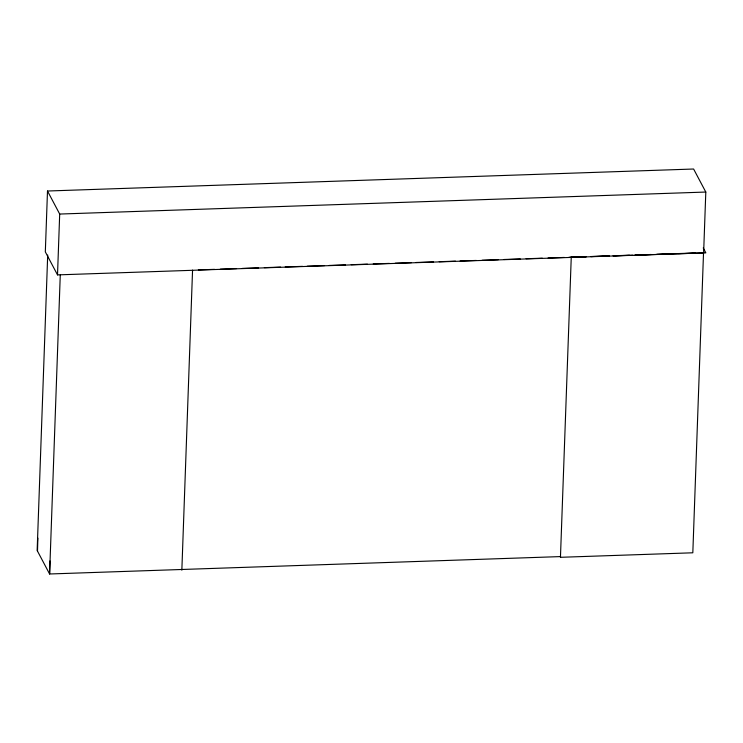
<?xml version="1.0" encoding="UTF-8"?>
<svg xmlns="http://www.w3.org/2000/svg" width="743" height="743" viewBox="0 0 743 743"><rect width="100%" height="100%" fill="white"/><g stroke="black" fill="none" stroke-linecap="round" stroke-linejoin="round"><path stroke-width="1.11" d="M37.503 551.139L37.874 538.09M49.976 560.937L49.595 573.986L560.566 556.591L560.547 557.296L692.82 552.792L703.528 252.704L700.11 252.824M47.496 191.016L45.323 251.858L57.517 274.891L703.63 252.899L705.804 192.047L693.609 169.014L47.496 191.016L59.691 214.049L57.517 274.891M47.701 255.016L37.15 550.47L49.595 573.986L60.267 275.059M181.849 570.187L192.558 270.099M560.454 557.296L571.283 256.502M59.691 214.049L705.804 192.047M198.353 269.904L214.56 269.347M220.355 269.152L236.571 268.604M242.357 268.399L258.573 267.851M264.359 267.656L280.575 267.099M285.21 266.941L302.577 266.356M307.212 266.198L324.58 265.604M329.214 265.446L345.43 264.898M351.216 264.694L367.432 264.146M373.227 263.951L389.434 263.394M395.23 263.198L411.436 262.651M416.071 262.493L433.448 261.898M439.234 261.703L455.45 261.146M460.084 260.988L476.291 260.44M482.086 260.245L498.302 259.688M504.088 259.493L520.304 258.945M526.09 258.74L542.306 258.192M548.093 257.997L564.308 257.44M568.943 257.282L586.078 256.706M590.639 256.549L607.746 255.964M613.449 255.768L629.414 255.23M635.116 255.035L651.082 254.487M656.784 254.292L672.74 253.753M678.443 253.558L695.55 252.973M571.256 257.208L586.338 256.725M590.982 256.576L609.548 255.973M613.021 255.861L632.748 255.23M635.07 255.155L705.85 252.871L703.222 247.911"/></g></svg>
